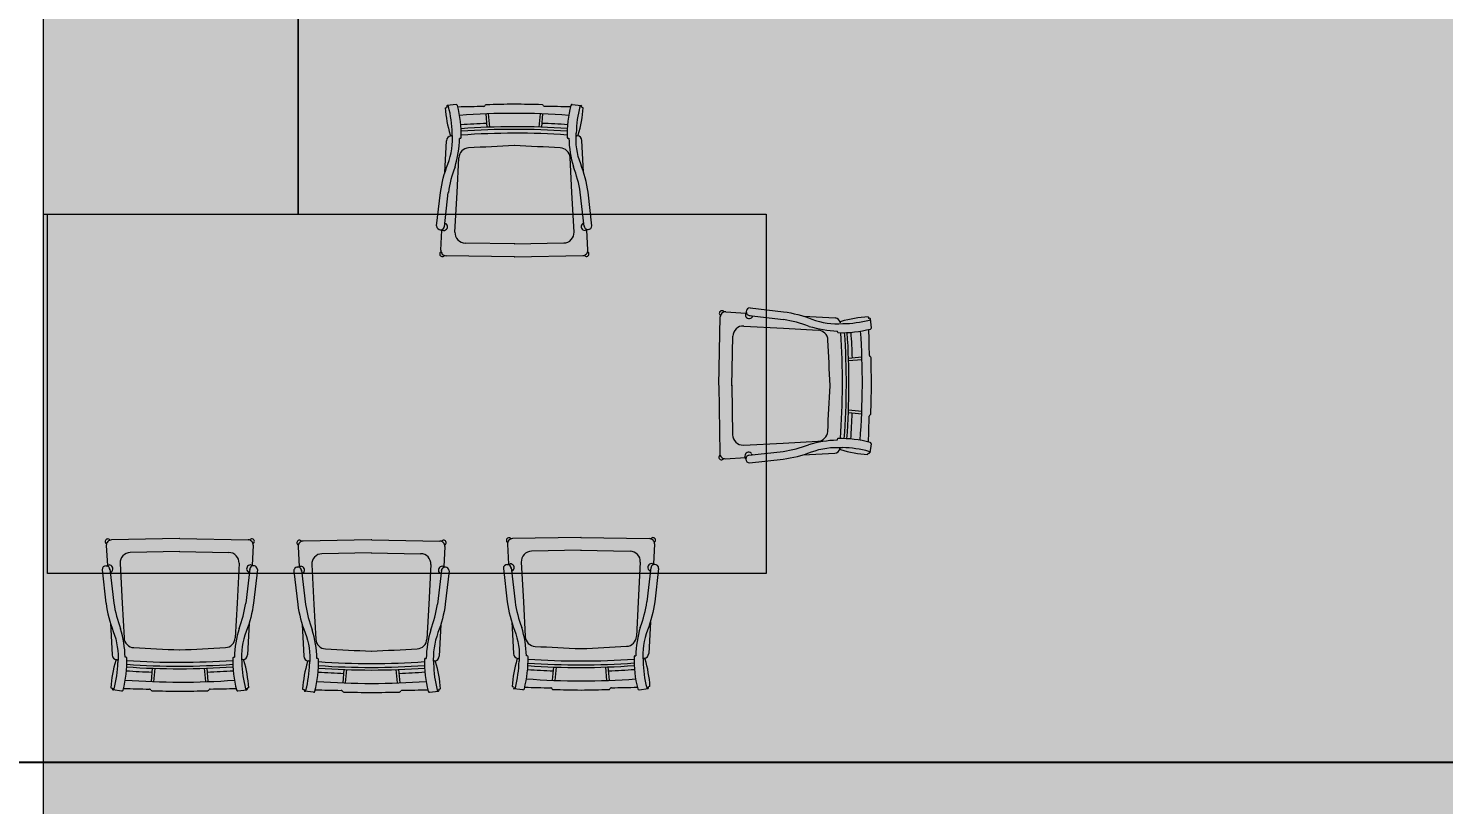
# Model space of a CAD drawing. Header units: millimetres. Extents: x 475616349 to 476941521, y 4620115302 to 4621446928.
# Drawn here: x 476497240 to 476500569, y 4620345194 to 4620347021 of the extents above; entities that cross this region are included whole.
import ezdxf

# ---------------------------------------------------------------- set-up
doc = ezdxf.new("R2010")
doc.units = ezdxf.units.MM
doc.header["$MEASUREMENT"] = 0
for name, color, linetype, lineweight in [('G-Anno-Nplt_Pen_No__151', 151, 'Continuous', 0), ('G-Anno-Nplt_Pen_No__4', 7, 'Continuous', 0), ('New_--------AVEJI_UDZRAVI_Pen_No__7', 7, 'Continuous', 0), ('New_0_Pen_No__7', 7, 'Continuous', 0)]:
    doc.layers.add(name, color=color, linetype=linetype, lineweight=lineweight)
doc.layers.add('zoma', color=7, linetype='Continuous')
doc.styles.add('GENERATED_STYLE_2', font='arial.ttf')
doc.dimstyles.new('GENERATED_STYLE__9', dxfattribs={"dimtxt": 100, "dimasz": 68.640772, "dimexe": 0.18, "dimexo": 900, "dimgap": 0.09, "dimtad": 1, "dimlfac": 0.001, "dimzin": 0, "dimdsep": 46, "dimtxsty": 'GENERATED_STYLE_2', "dimblk": 'ARROWHEAD_2', "dimblk1": 'ARROWHEAD_2', "dimblk2": 'ARROWHEAD_2', "dimcen": 0.09, "dimclrd": 7, "dimclre": 7, "dimclrt": 7, "dimadec": 0, "dimazin": 0, "dimtfac": 1, "dimtdec": 4, "dimtmove": 0, "dimatfit": 3, "dimfxl": 1, "dimtolj": 1, "dimtzin": 0, "dimarcsym": 0})

# ---------------------------------------------------------------- blocks, each defined once
blk = doc.blocks.new('ARROWHEAD_2')
at = {"color": 0, "linetype": 'Continuous', "lineweight": 0}
for p, q in [((-0.378, -0.655), (0.378, 0.655)), ((0, 0), (-1, 0))]:
    blk.add_line(p, q, dxfattribs=at)
blk = doc.blocks.new('*D3923')
at = {"layer": 'Defpoints', "color": 0, "linetype": 'Continuous', "transparency": 16777216}
for p in [(476467805.1, 4620355693.7), (476533682.1, 4620355693.7), (476467805.1, 4620340493.7)]:
    blk.add_point(p, dxfattribs=at)
at = {"layer": 'zoma', "color": 7, "linetype": 'Continuous', "lineweight": -2, "transparency": 16777216}
for p, q in [((476468705.1, 4620355693.7), (476533682.3, 4620355693.7)), ((476533682.1, 4620355625.1), (476533682.1, 4620348251.7)), ((476533682.1, 4620340562.4), (476533682.1, 4620347923.8)), ((476468705.1, 4620340493.7), (476533682.3, 4620340493.7))]:
    blk.add_line(p, q, dxfattribs=at)
at = {"layer": 'zoma', "color": 7, "linetype": 'Continuous', "lineweight": -2, "transparency": 16777216, "xscale": 68.64077230571034, "yscale": 68.64077230571034, "zscale": 68.64077230571034}
for p, rotation in [((476533682.1, 4620355693.7), 90), ((476533682.1, 4620340493.7), 270)]:
    blk.add_blockref('ARROWHEAD_2', p, dxfattribs=dict(at, rotation=rotation))
at = {"layer": 'zoma', "color": 7, "linetype": 'Continuous', "lineweight": 0, "transparency": 16777216, "insert": (476533682.1, 4620348087.8), "char_height": 100, "attachment_point": 5, "rotation": 90, "style": 'GENERATED_STYLE_2'}
blk.add_mtext('\\A1;15.20', dxfattribs=at)
blk = doc.blocks.new('*D3926')
at = {"layer": 'Defpoints', "color": 0, "linetype": 'Continuous', "transparency": 16777216}
for p in [(476467805.1, 4620345293.7), (476533022.8, 4620345293.7), (476531705.1, 4620345093.7)]:
    blk.add_point(p, dxfattribs=at)
at = {"layer": 'zoma', "color": 7, "linetype": 'Continuous', "lineweight": -2, "transparency": 16777216}
for p, q in [((476468705.1, 4620345293.7), (476533022.9, 4620345293.7)), ((476533022.8, 4620345225.1), (476533022.8, 4620345162.4)), ((476532605.1, 4620345093.7), (476533022.9, 4620345093.7)), ((476533022.8, 4620345093.7), (476533022.8, 4620344796.9))]:
    blk.add_line(p, q, dxfattribs=at)
at = {"layer": 'zoma', "color": 7, "linetype": 'Continuous', "lineweight": -2, "transparency": 16777216, "xscale": 68.64077230571034, "yscale": 68.64077230571034, "zscale": 68.64077230571034}
for p, rotation in [((476533022.8, 4620345293.7), 90), ((476533022.8, 4620345093.7), 270)]:
    blk.add_blockref('ARROWHEAD_2', p, dxfattribs=dict(at, rotation=rotation))
at = {"layer": 'zoma', "color": 7, "linetype": 'Continuous', "lineweight": 0, "transparency": 16777216, "insert": (476532893, 4620344796.9), "char_height": 100, "attachment_point": 5, "rotation": 90, "style": 'GENERATED_STYLE_2'}
blk.add_mtext('\\A1;0.20', dxfattribs=at)
blk = doc.blocks.new('*D3927')
at = {"layer": 'Defpoints', "color": 0, "linetype": 'Continuous', "transparency": 16777216}
for p in [(476467805.1, 4620347893.7), (476532893, 4620347893.7), (476467805.1, 4620345293.7)]:
    blk.add_point(p, dxfattribs=at)
at = {"layer": 'zoma', "color": 7, "linetype": 'Continuous', "lineweight": -2, "transparency": 16777216}
for p, q in [((476468705.1, 4620347893.7), (476532893.2, 4620347893.7)), ((476532893, 4620347825.1), (476532893, 4620346718.1)), ((476532893, 4620345362.4), (476532893, 4620346456.8)), ((476468705.1, 4620345293.7), (476532893.2, 4620345293.7))]:
    blk.add_line(p, q, dxfattribs=at)
at = {"layer": 'zoma', "color": 7, "linetype": 'Continuous', "lineweight": -2, "transparency": 16777216, "xscale": 68.64077230571034, "yscale": 68.64077230571034, "zscale": 68.64077230571034}
for p, rotation in [((476532893, 4620347893.7), 90), ((476532893, 4620345293.7), 270)]:
    blk.add_blockref('ARROWHEAD_2', p, dxfattribs=dict(at, rotation=rotation))
at = {"layer": 'zoma', "color": 7, "linetype": 'Continuous', "lineweight": 0, "transparency": 16777216, "insert": (476532893, 4620346587.4), "char_height": 100, "attachment_point": 5, "rotation": 90, "style": 'GENERATED_STYLE_2'}
blk.add_mtext('\\A1;2.60', dxfattribs=at)

msp = doc.modelspace()

# ---------------------------------------------------------------- hatches: boundary and pattern name
at = {"layer": 'G-Anno-Nplt_Pen_No__151', "linetype": 'Continuous', "lineweight": 0, "true_color": 0x1f2f3f}
msp.add_hatch(color=169, dxfattribs=at).paths.add_polyline_path([(476497275.084, 4620342063.269), (476500975.502, 4620342063.269), (476500975.502, 4620340763.276), (476503735.084, 4620340763.276), (476503735.084, 4620340948.643), (476504275.084, 4620340948.643), (476504275.084, 4620340763.276), (476506435.502, 4620340763.276), (476506435.502, 4620346243.417), (476506505.502, 4620346243.417), (476506505.502, 4620347493.269), (476506065.3, 4620347493.269), (476506065.3, 4620347893.269), (476503805.084, 4620347893.269), (476503735.084, 4620347893.269), (476503735.084, 4620348009.007), (476503735.084, 4620348383.194), (476497795.272, 4620348383.194), (476497795.272, 4620347983.194), (476497375.084, 4620347983.194), (476497375.084, 4620347823.269), (476497275.084, 4620347823.269)])

# ---------------------------------------------------------------- linework, layer by layer
at = {"layer": 'G-Anno-Nplt_Pen_No__4', "color": 7, "linetype": 'Continuous', "lineweight": 0, "flags": 128}
msp.add_lwpolyline([(476497275.084, 4620342063.269), (476500975.502, 4620342063.269), (476500975.502, 4620340763.276), (476503735.084, 4620340763.276), (476503735.084, 4620340948.643), (476504275.084, 4620340948.643), (476504275.084, 4620340763.276), (476506435.502, 4620340763.276), (476506435.502, 4620346243.417), (476506505.502, 4620346243.417), (476506505.502, 4620347493.269), (476506065.3, 4620347493.269), (476506065.3, 4620347893.269), (476503805.084, 4620347893.269), (476503735.084, 4620347893.269), (476503735.084, 4620348009.007), (476503735.084, 4620348383.194), (476497795.272, 4620348383.194), (476497795.272, 4620347983.194), (476497375.084, 4620347983.194), (476497375.084, 4620347823.269), (476497275.084, 4620347823.269)], close=True, dxfattribs=at)
at = {"layer": 'New_--------AVEJI_UDZRAVI_Pen_No__7', "color": 7, "linetype": 'Continuous', "lineweight": 0}
for points in [[(476497275.077, 4620347783.194), (476497275.077, 4620346583.194), (476497875.077, 4620346583.194), (476497875.077, 4620347983.194)], [(476497275.084, 4620347783.193), (476497275.084, 4620346583.193), (476497875.084, 4620346583.194), (476497875.084, 4620347983.194)]]:
    msp.add_lwpolyline(points, dxfattribs=at)
at = {"layer": 'New_0_Pen_No__7', "color": 7, "linetype": 'Continuous', "lineweight": 0}
for p, q in [((476498220.672, 4620346833.349), (476498224.348, 4620346834.286)), ((476498224.274, 4620346834.577), (476498224.348, 4620346834.286)), ((476498246.102, 4620346841.052), (476498224.945, 4620346838.529)), ((476498314.834, 4620346839.424), (476498313.571, 4620346837.798)), ((476498450.53, 4620346839.573), (476498451.796, 4620346837.95)), ((476498519.258, 4620346841.353), (476498540.42, 4620346838.877)), ((476498541.1, 4620346834.926), (476498541.027, 4620346834.635)), ((476498544.705, 4620346833.706), (476498541.027, 4620346834.635)), ((476498315.746, 4620346818.891), (476498318.634, 4620346787.606)), ((476498321.831, 4620346819.201), (476498324.727, 4620346787.825)), ((476498443.578, 4620346819.335), (476498440.75, 4620346787.953)), ((476498449.663, 4620346819.038), (476498446.843, 4620346787.747)), ((476498256.314, 4620346761.483), (476498254.28, 4620346761.468)), ((476498509.222, 4620346761.762), (476498511.255, 4620346761.751)), ((476498219.842, 4620346681.546), (476498223.683, 4620346756.089)), ((476498545.869, 4620346681.905), (476498541.864, 4620346756.44)), ((476498248.308, 4620346634.242), (476498252.521, 4620346716.002)), ((476498518.363, 4620346634.54), (476498513.97, 4620346716.29)), ((476498218.523, 4620346553.571), (476498227.794, 4620346634.219)), ((476498243.491, 4620346540.768), (476498248.308, 4620346634.242)), ((476498523.385, 4620346541.077), (476498518.363, 4620346634.54)), ((476498547.47, 4620346553.933), (476498538.022, 4620346634.561)), ((476498223.76, 4620346559.372), (476498222.658, 4620346560.289)), ((476498542.221, 4620346559.723), (476498543.321, 4620346560.643)), ((476498210.398, 4620346498.256), (476498212.852, 4620346545.875)), ((476498555.717, 4620346498.637), (476498553.159, 4620346546.25)), ((476498384.003, 4620346513.251), (476498267.407, 4620346515.17)), ((476498382.934, 4620346513.25), (476498499.526, 4620346515.426)), ((476498382.541, 4620346482.821), (476498222.356, 4620346485.457)), ((476498383.609, 4620346482.822), (476498543.788, 4620346485.811)), ((476498863.925, 4620346181.128), (476498867.21, 4620346341.3)), ((476498880.057, 4620346353.206), (476498927.666, 4620346350.56)), ((476498935.339, 4620346344.857), (476499015.949, 4620346335.26)), ((476498941.119, 4620346339.597), (476498942.04, 4620346340.695)), ((476499063.308, 4620346343.019), (476499137.835, 4620346338.876)), ((476499215.106, 4620346341.575), (476499216.028, 4620346337.895)), ((476499216.319, 4620346337.968), (476499216.028, 4620346337.895)), ((476499222.706, 4620346316.113), (476499220.269, 4620346337.28)), ((476498894.349, 4620346179.542), (476498896.741, 4620346296.129)), ((476498922.435, 4620346319.941), (476499015.889, 4620346314.746)), ((476499015.889, 4620346314.746), (476499097.631, 4620346310.202)), ((476499143.096, 4620346306.224), (476499143.089, 4620346308.258)), ((476499200.263, 4620346246.56), (476499168.967, 4620346243.798)), ((476499200.549, 4620346240.474), (476499169.161, 4620346237.705)), ((476499220.799, 4620346247.389), (476499219.178, 4620346248.658)), ((476498863.922, 4620346180.059), (476498866.262, 4620346019.869)), ((476498894.352, 4620346180.61), (476498896.056, 4620346064.011)), ((476499199.868, 4620346112.644), (476499168.588, 4620346115.59)), ((476499200.189, 4620346118.727), (476499168.818, 4620346121.682)), ((476499220.399, 4620346111.693), (476499218.77, 4620346110.434)), ((476498921.61, 4620346040.048), (476499015.092, 4620346044.692)), ((476498934.368, 4620346015.911), (476499015.034, 4620346025.032)), ((476499015.092, 4620346044.692), (476499096.86, 4620346048.753)), ((476499142.35, 4620346053.317), (476499142.331, 4620346051.284)), ((476499221.9, 4620346042.959), (476499219.338, 4620346021.807)), ((476498879.039, 4620346007.888), (476498926.662, 4620346010.254)), ((476498940.18, 4620346021.137), (476498941.095, 4620346020.033)), ((476499062.346, 4620346016.994), (476499136.896, 4620346020.697)), ((476499214.15, 4620346017.543), (476499215.094, 4620346021.217)), ((476499215.384, 4620346021.142), (476499215.094, 4620346021.217)), ((476497423.54, 4620345803.953), (476497426.073, 4620345756.338)), ((476497595.657, 4620345819.674), (476497435.476, 4620345816.772)), ((476497596.725, 4620345819.675), (476497756.909, 4620345816.952)), ((476497768.86, 4620345804.146), (476497766.38, 4620345756.529)), ((476497874.417, 4620345800.969), (476497876.95, 4620345753.354)), ((476498046.534, 4620345816.69), (476497886.354, 4620345813.788)), ((476498047.603, 4620345816.691), (476498207.786, 4620345813.968)), ((476498219.737, 4620345801.162), (476498217.257, 4620345753.545)), ((476498367.097, 4620345806.937), (476498369.63, 4620345759.323)), ((476498539.214, 4620345822.659), (476498379.034, 4620345819.756)), ((476498539.873, 4620345792.23), (476498423.28, 4620345790.117)), ((476498538.804, 4620345792.23), (476498655.399, 4620345790.247)), ((476498540.283, 4620345822.659), (476498700.466, 4620345819.936)), ((476498712.417, 4620345807.131), (476498709.938, 4620345759.513)), ((476497455.849, 4620345761.495), (476497460.821, 4620345668.03)), ((476497596.315, 4620345789.246), (476497479.722, 4620345787.133)), ((476497595.246, 4620345789.245), (476497711.841, 4620345787.263)), ((476497735.743, 4620345761.652), (476497730.876, 4620345668.181)), ((476498047.192, 4620345786.262), (476497930.599, 4620345784.149)), ((476498046.123, 4620345786.261), (476498162.719, 4620345784.279)), ((476498399.407, 4620345764.48), (476498404.378, 4620345671.014)), ((476498679.301, 4620345764.636), (476498674.434, 4620345671.165)), ((476497431.757, 4620345748.652), (476497441.161, 4620345668.019)), ((476497437.003, 4620345742.859), (476497435.903, 4620345741.94)), ((476497760.704, 4620345748.836), (476497751.39, 4620345668.193)), ((476497755.465, 4620345743.037), (476497756.566, 4620345742.12)), ((476497882.634, 4620345745.668), (476497892.039, 4620345665.034)), ((476497887.881, 4620345739.875), (476497886.78, 4620345738.956)), ((476497906.726, 4620345758.511), (476497911.698, 4620345665.045)), ((476498186.62, 4620345758.668), (476498181.753, 4620345665.197)), ((476498211.582, 4620345745.852), (476498202.268, 4620345665.208)), ((476498206.342, 4620345740.053), (476498207.443, 4620345739.136)), ((476498375.314, 4620345751.636), (476498384.719, 4620345671.003)), ((476498380.561, 4620345745.843), (476498379.461, 4620345744.925)), ((476498704.262, 4620345751.821), (476498694.948, 4620345671.177)), ((476498699.022, 4620345746.022), (476498700.124, 4620345745.104)), ((476497460.821, 4620345668.03), (476497465.169, 4620345586.277)), ((476497730.876, 4620345668.181), (476497726.619, 4620345586.423)), ((476497911.698, 4620345665.045), (476497916.047, 4620345583.292)), ((476498181.753, 4620345665.197), (476498177.496, 4620345583.439)), ((476498404.378, 4620345671.014), (476498408.727, 4620345589.261)), ((476498674.434, 4620345671.165), (476498670.176, 4620345589.407)), ((476497433.289, 4620345620.679), (476497437.254, 4620345546.142)), ((476497759.316, 4620345620.862), (476497755.435, 4620345546.321)), ((476497884.166, 4620345617.695), (476497888.131, 4620345543.158)), ((476498210.193, 4620345617.877), (476498206.312, 4620345543.336)), ((476498376.846, 4620345623.663), (476498380.811, 4620345549.127)), ((476498702.874, 4620345623.846), (476498698.992, 4620345549.305)), ((476497469.893, 4620345540.803), (476497467.86, 4620345540.815)), ((476497722.801, 4620345540.944), (476497724.834, 4620345540.959)), ((476497920.77, 4620345537.819), (476497918.737, 4620345537.83)), ((476498173.679, 4620345537.96), (476498175.712, 4620345537.974)), ((476498413.451, 4620345543.787), (476498411.417, 4620345543.799)), ((476498666.359, 4620345543.929), (476498668.392, 4620345543.943)), ((476497529.421, 4620345483.494), (476497532.257, 4620345514.783)), ((476497535.506, 4620345483.193), (476497538.35, 4620345514.575)), ((476497657.253, 4620345483.262), (476497654.373, 4620345514.64)), ((476497663.337, 4620345483.569), (476497660.466, 4620345514.855)), ((476497980.298, 4620345480.51), (476497983.135, 4620345511.799)), ((476497986.383, 4620345480.209), (476497989.228, 4620345511.59)), ((476498108.13, 4620345480.277), (476498105.251, 4620345511.655)), ((476498114.215, 4620345480.585), (476498111.344, 4620345511.871)), ((476498472.979, 4620345486.478), (476498475.815, 4620345517.768)), ((476498479.063, 4620345486.178), (476498481.908, 4620345517.559)), ((476498600.811, 4620345486.246), (476498597.931, 4620345517.624)), ((476498606.895, 4620345486.553), (476498604.024, 4620345517.839)), ((476497434.371, 4620345468.878), (476497438.048, 4620345467.947)), ((476497437.975, 4620345467.656), (476497438.048, 4620345467.947)), ((476497459.814, 4620345461.217), (476497438.653, 4620345463.705)), ((476497528.543, 4620345462.959), (476497527.277, 4620345464.584)), ((476497664.239, 4620345463.035), (476497665.502, 4620345464.661)), ((476497732.969, 4620345461.37), (476497754.128, 4620345463.881)), ((476497758.404, 4620345469.06), (476497754.727, 4620345468.125)), ((476497754.801, 4620345467.833), (476497754.727, 4620345468.125)), ((476497885.248, 4620345465.894), (476497888.926, 4620345464.963)), ((476497888.852, 4620345464.672), (476497888.926, 4620345464.963)), ((476497910.691, 4620345458.233), (476497889.53, 4620345460.72)), ((476497979.42, 4620345459.975), (476497978.155, 4620345461.599)), ((476498115.116, 4620345460.051), (476498116.38, 4620345461.677)), ((476498183.847, 4620345458.386), (476498205.005, 4620345460.897)), ((476498209.281, 4620345466.075), (476498205.605, 4620345465.14)), ((476498205.679, 4620345464.849), (476498205.605, 4620345465.14)), ((476498377.929, 4620345471.862), (476498381.606, 4620345470.931)), ((476498381.532, 4620345470.64), (476498381.606, 4620345470.931)), ((476498403.372, 4620345464.201), (476498382.211, 4620345466.689)), ((476498472.1, 4620345465.944), (476498470.835, 4620345467.568)), ((476498607.796, 4620345466.02), (476498609.06, 4620345467.645)), ((476498676.527, 4620345464.354), (476498697.685, 4620345466.866)), ((476498701.962, 4620345472.044), (476498698.285, 4620345471.109)), ((476498698.359, 4620345470.818), (476498698.285, 4620345471.109))]:
    msp.add_line(p, q, dxfattribs=at)
for points in [[(476498209.465, 4620346634.199, -0.05838097), (476498226.526, 4620346700.908, 0.11288216), (476498236.949, 4620346773.715)], [(476498556.351, 4620346634.582, 0.05838097), (476498539.143, 4620346701.252, -0.11288216), (476498528.559, 4620346774.036)], [(476498208.998, 4620346546.492), (476498211.32, 4620346546.163, -0.08130171), (476498216.665, 4620346544.491)], [(476498557.011, 4620346546.876), (476498554.689, 4620346546.541, 0.08130171), (476498549.348, 4620346544.858)], [(476498928.299, 4620346354.41), (476498927.96, 4620346352.09, -0.08130171), (476498926.267, 4620346346.752)], [(476499016.003, 4620346353.588, -0.05838097), (476499082.642, 4620346336.257, 0.11288216), (476499155.406, 4620346325.539)], [(476499014.98, 4620346006.704, 0.05838097), (476499081.72, 4620346023.641, -0.11288216), (476499154.546, 4620346033.93)], [(476498927.272, 4620346006.399), (476498926.947, 4620346008.722, 0.08130171), (476498925.285, 4620346014.07)], [(476498365.778, 4620345758.699), (476498368.1, 4620345759.032, 0.08130171), (476498373.441, 4620345760.713)], [(476498713.791, 4620345758.894), (476498711.469, 4620345759.225, -0.08130171), (476498706.125, 4620345760.899)], [(476497422.22, 4620345755.715), (476497424.542, 4620345756.048, 0.08130171), (476497429.884, 4620345757.728)], [(476497770.233, 4620345755.91), (476497767.911, 4620345756.24, -0.08130171), (476497762.567, 4620345757.915)], [(476497873.098, 4620345752.73), (476497875.419, 4620345753.064, 0.08130171), (476497880.761, 4620345754.744)], [(476498221.11, 4620345752.925), (476498218.788, 4620345753.256, -0.08130171), (476498213.445, 4620345754.931)], [(476497422.833, 4620345668.008, 0.05838097), (476497440.005, 4620345601.328, -0.11288216), (476497450.549, 4620345528.539)], [(476497769.719, 4620345668.203, -0.05838097), (476497752.622, 4620345601.503, 0.11288216), (476497742.159, 4620345528.702)], [(476497873.71, 4620345665.024, 0.05838097), (476497890.882, 4620345598.344, -0.11288216), (476497901.426, 4620345525.555)], [(476498220.596, 4620345665.219, -0.05838097), (476498203.499, 4620345598.519, 0.11288216), (476498193.036, 4620345525.718)], [(476498366.391, 4620345670.993, 0.05838097), (476498383.562, 4620345604.313, -0.11288216), (476498394.107, 4620345531.523)], [(476498713.276, 4620345671.187, -0.05838097), (476498696.179, 4620345604.488, 0.11288216), (476498685.717, 4620345531.687)]]:
    msp.add_lwpolyline(points, format="xyb", dxfattribs=at)
for points in [[(476498200.381, 4620346555.656), (476498209.41, 4620346634.199)], [(476498565.608, 4620346556.059), (476498556.406, 4620346634.582)], [(476498937.498, 4620346362.99), (476499016.003, 4620346353.644)], [(476498936.42, 4620345997.765), (476499014.98, 4620346006.649)], [(476497413.618, 4620345746.536), (476497422.778, 4620345668.008)], [(476497778.845, 4620345746.741), (476497769.774, 4620345668.203)], [(476497864.496, 4620345743.552), (476497873.655, 4620345665.024)], [(476498229.723, 4620345743.757), (476498220.652, 4620345665.219)], [(476498357.176, 4620345749.521), (476498366.335, 4620345670.993)], [(476498722.403, 4620345749.725), (476498713.332, 4620345671.187)]]:
    msp.add_lwpolyline(points, dxfattribs=at)
msp.add_lwpolyline([(476497285.077, 4620346583.194), (476498975.315, 4620346583.194), (476498975.315, 4620345737.734), (476497285.077, 4620345737.734)], close=True, dxfattribs=at)
for centre, radius, start, end in [((476498498.012, 4620346850.062), 277.843, 183.448595, 196.847163), ((476498226.867, 4620346836.169), 3.044, 129.159029, 211.547852), ((476498225.306, 4620346835.507), 3.044, 14.411438, 96.800236), ((476497957.974, 4620346766.811), 279.06, 1.4176, 14.411438), ((476498246.463, 4620346838.03), 3.044, 14.411438, 96.800229), ((476497979.131, 4620346769.334), 279.06, 358.754786, 14.411438), ((476498834.838, 4620323622.01), 23220.515, 91.2920778, 91.4424421), ((476498311.167, 4620346839.664), 3.044, 271.292068, 322.168643), ((476498317.238, 4620346837.557), 3.044, 91.262899, 142.168643), ((476498828.952, 4620323625.725), 23220.515, 91.1012312, 91.2629055), ((476497987.579, 4620323624.798), 23220.515, 88.8633857, 89.0250594), ((476498448.13, 4620346837.701), 3.044, 37.957651, 88.863386), ((476498454.196, 4620346839.822), 3.044, 217.957591, 268.834211), ((476497981.702, 4620323621.07), 23220.515, 88.6838464, 88.8342112), ((476498786.386, 4620346770.223), 279.06, 165.714843, 181.371524), ((476498518.904, 4620346838.33), 3.044, 83.326044, 165.714843), ((476498807.548, 4620346767.747), 279.06, 165.714843, 178.708712), ((476498267.329, 4620346849.807), 277.843, 343.279139, 356.677683), ((476498540.066, 4620346835.854), 3.044, 83.326048, 165.714843), ((476498538.503, 4620346836.512), 3.044, 328.578438, 50.967233), ((476498382.978, 4620345065.302), 1755.051, 85.815151, 94.203831), ((476498384.672, 4620345033.798), 1764.182, 92.172535, 94.145759), ((476498384.672, 4620345033.798), 1764.182, 85.980533, 87.953755), ((476498235.841, 4620346755.463), 12.174, 98.199914, 177.050351), ((476498235.006, 4620346770.419), 3.044, 196.847163, 273.135669), ((476499502.76, 4620323628.735), 23173.34, 93.1302802, 93.1356591), ((476497990.369, 4620346769.17), 264.024, 343.539015, 358.328334), ((476498256.3, 4620346763.309), 1.826, 270.430593, 358.754786), ((476498384.672, 4620345033.798), 1755.051, 85.980533, 94.145759), ((476498384.672, 4620345033.798), 1748.964, 85.974592, 94.151696), ((476498384.672, 4620345033.798), 1739.833, 85.957385, 94.168899), ((476498509.231, 4620346763.588), 1.826, 181.371524, 269.69569), ((476498775.149, 4620346770.035), 264.024, 181.797946, 196.587287), ((476497313.763, 4620323626.323), 23173.34, 86.9906218, 86.9960041), ((476498530.509, 4620346770.745), 3.044, 266.990622, 343.279139), ((476498529.707, 4620346755.786), 12.174, 3.075937, 81.926372), ((476498276.837, 4620346714.749), 24.348, 93.040761, 177.050351), ((476499503.193, 4620323628.743), 23142.905, 92.7745708, 93.0407614), ((476497314.189, 4620323626.331), 23142.905, 87.0855284, 87.3517165), ((476498489.656, 4620346714.984), 24.348, 3.075937, 87.085528), ((476498502.683, 4620346594.745), 277.599, 158.97173, 171.824802), ((476498263.221, 4620346594.481), 277.599, 8.301466, 21.154536), ((476498216.541, 4620346553.682), 9.192, 270.774772, 38.246101), ((476498220.444, 4620346561.781), 1.085, 199.923373, 284.262494), ((476498221.253, 4620346558.601), 2.196, 50.238292, 104.262524), ((476498549.452, 4620346554.049), 9.192, 141.880206, 269.351518), ((476498544.729, 4620346558.957), 2.196, 75.863786, 129.887986), ((476498545.531, 4620346562.14), 1.085, 255.863763, 340.202931), ((476498209.573, 4620346555.666), 9.192, 180.063166, 0.063166), ((476498267.808, 4620346539.515), 24.348, 177.050351, 269.057132), ((476498499.072, 4620346539.77), 24.348, 271.069158, 3.075937), ((476498556.416, 4620346556.048), 9.192, 180.063166, 0.063166), ((476498213.66, 4620346489.318), 6.087, 118.576231, 327.531254), ((476498222.556, 4620346497.63), 12.174, 177.050351, 269.057132), ((476498543.561, 4620346497.983), 12.174, 271.069161, 3.075937), ((476498552.475, 4620346489.692), 6.087, 212.595061, 61.550041), ((476498383.041, 4620346513.252), 30.436, 269.057145, 271.069175), ((476498383.068, 4620346488.9), 6.087, 269.057145, 271.069175), ((476498937.47, 4620346353.798), 9.192, 89.830993, 269.830993), ((476498871.107, 4620346349.98), 6.087, 28.3441, 237.299098), ((476498879.382, 4620346341.051), 12.174, 86.818206, 178.824961), ((476498935.458, 4620346346.839), 9.192, 180.542598, 308.013951), ((476498940.358, 4620346342.107), 2.196, 320.006114, 14.030384), ((476498943.541, 4620346342.902), 1.085, 109.691188, 194.030384), ((476498975.361, 4620346060.533), 277.599, 68.73959, 81.592659), ((476499137.159, 4620346326.721), 12.174, 7.967745, 86.81821), ((476499152.119, 4620346327.495), 3.044, 106.615034, 182.903527), ((476476005.488, 4620345153.511), 23173.34, 2.8981647, 2.9035266), ((476499230.695, 4620346064.169), 277.843, 93.216448, 106.615034), ((476499149.633, 4620346604.539), 279.06, 271.18544, 284.179295), ((476499217.901, 4620346335.368), 3.044, 38.926897, 121.31568), ((476499217.245, 4620346336.932), 3.044, 284.179295, 6.568079), ((476498921.084, 4620346295.63), 24.348, 86.81821, 178.824961), ((476499151.86, 4620346572.136), 264.024, 253.306859, 268.096195), ((476499096.28, 4620346285.891), 24.348, 2.808606, 86.81821), ((476499144.922, 4620346306.231), 1.826, 180.198458, 268.522626), ((476499152.07, 4620346583.373), 279.06, 268.52263, 284.179295), ((476497414.905, 4620346184.867), 1739.833, 355.725255, 3.936739), ((476497414.905, 4620346184.867), 1748.964, 355.74246, 3.919542), ((476497414.905, 4620346184.867), 1755.051, 355.748377, 3.913626), ((476497414.905, 4620346184.867), 1764.182, 1.940363, 3.913626), ((476497446.416, 4620346186.434), 1755.051, 355.582996, 3.971684), ((476476001.469, 4620345821.461), 23220.515, 1.0599419, 1.2102902), ((476499219.682, 4620346315.765), 3.044, 284.179291, 6.568079), ((476476005.494, 4620345153.084), 23142.905, 2.5424297, 2.8086056), ((476499221.055, 4620346251.054), 3.044, 181.059942, 231.936495), ((476499218.923, 4620346244.993), 3.044, 1.030758, 51.93649), ((476476005.208, 4620345827.331), 23220.515, 0.8691066, 1.0307585), ((476498870.002, 4620346180.575), 6.087, 178.824961, 180.837028), ((476498894.354, 4620346180.503), 30.436, 178.824961, 180.837028), ((476476011.951, 4620347342.08), 23142.905, 356.8533622, 357.1195615), ((476476007.69, 4620346668.701), 23220.515, 358.6312092, 358.7929343), ((476497414.905, 4620346184.867), 1764.182, 355.748377, 357.721613), ((476476003.986, 4620346674.593), 23220.515, 358.4517082, 358.6020768), ((476499220.633, 4620346108.026), 3.044, 127.725468, 178.602077), ((476499218.537, 4620346114.101), 3.044, 307.725468, 358.631264), ((476498920.402, 4620346064.366), 24.348, 180.837028, 272.843782), ((476499095.652, 4620346073.072), 24.348, 272.843782, 356.853362), ((476498976.068, 4620346299.994), 277.599, 278.069337, 290.9224), ((476499149.546, 4620345787.358), 264.024, 91.565794, 106.355142), ((476499136.292, 4620346032.856), 12.174, 272.843782, 351.694227), ((476499144.176, 4620346053.3), 1.826, 91.139361, 179.463522), ((476499149.689, 4620345776.121), 279.06, 75.482695, 91.139361), ((476499151.247, 4620346031.994), 3.044, 176.758466, 253.046963), ((476476011.945, 4620347342.507), 23173.34, 356.7584664, 356.7638299), ((476499231.375, 4620346294.851), 277.843, 253.046963, 266.445541), ((476499147.127, 4620345754.969), 279.06, 75.482695, 88.476548), ((476499216.317, 4620346022.173), 3.044, 353.093924, 75.482695), ((476499218.879, 4620346043.325), 3.044, 353.093924, 75.482695), ((476498870.107, 4620346011.167), 6.087, 122.362873, 331.317927), ((476498878.435, 4620346020.047), 12.174, 180.837028, 272.843782), ((476498934.476, 4620346013.928), 9.192, 51.64804, 179.119363), ((476498936.447, 4620346006.957), 9.192, 89.830997, 269.830993), ((476498939.404, 4620346018.632), 2.196, 345.631604, 39.655867), ((476498942.583, 4620346017.817), 1.085, 165.631604, 249.970785), ((476499216.982, 4620346023.733), 3.044, 238.346297, 320.735084), ((476497426.787, 4620345812.896), 6.087, 32.564003, 241.518986), ((476497435.697, 4620345804.6), 12.174, 91.038112, 183.044911), ((476497596.208, 4620345789.244), 30.436, 89.026092, 91.038119), ((476497596.194, 4620345813.596), 6.087, 89.02594, 91.037969), ((476497756.702, 4620345804.78), 12.174, 357.019327, 89.026085), ((476497765.602, 4620345813.086), 6.087, 298.545174, 147.500223), ((476497877.665, 4620345809.912), 6.087, 32.564001, 241.519036), ((476497886.574, 4620345801.615), 12.174, 91.038116, 183.044911), ((476498047.085, 4620345786.26), 30.436, 89.026092, 91.038119), ((476498047.072, 4620345810.612), 6.087, 89.02594, 91.037969), ((476498207.579, 4620345801.795), 12.174, 357.019327, 89.026085), ((476498216.48, 4620345810.102), 6.087, 298.545168, 147.500223), ((476498370.345, 4620345815.88), 6.087, 32.564001, 241.518986), ((476498379.255, 4620345807.584), 12.174, 91.038116, 183.044911), ((476498539.766, 4620345792.228), 30.436, 89.026092, 91.038119), ((476498539.752, 4620345816.58), 6.087, 89.026191, 91.038218), ((476498700.259, 4620345807.764), 12.174, 357.019327, 89.026085), ((476498709.16, 4620345816.07), 6.087, 298.545168, 147.500223), ((476497480.163, 4620345762.789), 24.348, 91.038116, 183.044911), ((476497711.427, 4620345762.918), 24.348, 357.019327, 89.026085), ((476497931.04, 4620345759.804), 24.348, 91.038116, 183.044911), ((476498162.305, 4620345759.934), 24.348, 357.019327, 89.026085), ((476498373.332, 4620345751.521), 9.192, 321.849153, 89.320472), ((476498423.721, 4620345765.773), 24.348, 91.038112, 183.044911), ((476498654.985, 4620345765.903), 24.348, 357.019327, 89.026085), ((476498706.244, 4620345751.708), 9.192, 90.743726, 218.215073), ((476498713.211, 4620345749.72), 9.192, 0.032129, 180.032075), ((476497422.81, 4620345746.542), 9.192, 0.032075, 180.032075), ((476497429.775, 4620345748.537), 9.192, 321.849153, 89.320472), ((476497433.692, 4620345740.445), 1.085, 75.832732, 160.171915), ((476497434.495, 4620345743.626), 2.196, 255.832726, 309.856953), ((476497762.687, 4620345748.724), 9.192, 90.743726, 218.215075), ((476497757.972, 4620345743.808), 2.196, 230.207213, 284.231453), ((476497758.778, 4620345740.627), 1.085, 19.89234, 104.231467), ((476497769.653, 4620345746.736), 9.192, 0.032075, 180.032129), ((476497873.688, 4620345743.557), 9.192, 0.032075, 180.032129), ((476497880.652, 4620345745.553), 9.192, 321.849153, 89.320472), ((476497884.569, 4620345737.46), 1.085, 75.832729, 160.171915), ((476497885.373, 4620345740.642), 2.196, 255.832742, 309.856966), ((476498213.564, 4620345745.739), 9.192, 90.743726, 218.215073), ((476498208.849, 4620345740.823), 2.196, 230.20721, 284.231463), ((476498209.656, 4620345737.642), 1.085, 19.892282, 104.231457), ((476498220.531, 4620345743.752), 9.192, 0.032129, 180.032075), ((476498366.368, 4620345749.526), 9.192, 0.032129, 180.032075), ((476498377.25, 4620345743.429), 1.085, 75.832752, 160.171858), ((476498378.053, 4620345746.611), 2.196, 255.832726, 309.856953), ((476498701.529, 4620345746.792), 2.196, 230.207276, 284.23148), ((476498702.336, 4620345743.611), 1.085, 19.892282, 104.23148), ((476497715.985, 4620345707.95), 277.599, 188.270434, 201.123487), ((476497476.522, 4620345707.816), 277.599, 338.9407, 351.793777), ((476498166.862, 4620345704.966), 277.599, 188.270434, 201.123487), ((476497927.4, 4620345704.832), 277.599, 338.9407, 351.793777), ((476498659.542, 4620345710.934), 277.599, 188.270434, 201.123487), ((476498420.08, 4620345710.8), 277.599, 338.9407, 351.793777), ((476497203.961, 4620345532.674), 264.024, 1.766895, 16.556217), ((476497988.742, 4620345533.114), 264.024, 163.50796, 178.297284), ((476497654.839, 4620345529.69), 264.024, 1.766895, 16.556217), ((476498439.619, 4620345530.129), 264.024, 163.50796, 178.297284), ((476498147.519, 4620345535.658), 264.024, 1.766895, 16.556217), ((476498932.3, 4620345536.098), 264.024, 163.50796, 178.297284), ((476497489.484, 4620345587.57), 24.348, 183.044911, 267.054482), ((476498677.461, 4620368675.583), 23142.905, 267.0544823, 267.3206715), ((476496488.457, 4620368674.357), 23142.905, 272.7435267, 273.0097158), ((476497702.303, 4620345587.689), 24.348, 273.009716, 357.019327), ((476497940.361, 4620345584.586), 24.348, 183.044911, 267.054482), ((476499128.339, 4620368672.599), 23142.905, 267.0544823, 267.3206749), ((476496939.334, 4620368671.372), 23142.905, 272.7435267, 273.0097158), ((476498153.181, 4620345584.705), 24.348, 273.009716, 357.019327), ((476498433.041, 4620345590.554), 24.348, 183.044911, 267.054482), ((476499621.019, 4620368678.567), 23142.905, 267.0544823, 267.3206749), ((476497432.014, 4620368677.341), 23142.905, 272.7435267, 273.0097158), ((476498645.861, 4620345590.673), 24.348, 273.009716, 357.019327), ((476497711.738, 4620345452.626), 277.843, 163.248099, 176.646649), ((476497449.411, 4620345546.789), 12.174, 183.044911, 261.895327), ((476497171.563, 4620345534.979), 279.06, 345.683773, 358.677667), ((476497448.601, 4620345531.831), 3.044, 86.959573, 163.248099), ((476498677.893, 4620368675.59), 23173.34, 266.9595626, 266.9649449), ((476497192.724, 4620345532.491), 279.06, 345.683773, 1.340479), ((476497469.882, 4620345538.977), 1.826, 1.340479, 89.664622), ((476497595.379, 4620347268.699), 1739.833, 265.92634, 274.13786), ((476497999.979, 4620345532.943), 279.06, 178.723742, 194.380412), ((476497722.814, 4620345539.118), 1.826, 90.399569, 178.723687), ((476496488.886, 4620368674.364), 23173.34, 273.099242, 273.1046208), ((476498021.137, 4620345535.455), 279.06, 181.386554, 194.380412), ((476497744.104, 4620345531.997), 3.044, 16.816108, 93.104628), ((476497743.277, 4620345546.954), 12.174, 278.168868, 357.019327), ((476497481.055, 4620345452.497), 277.843, 3.417558, 16.816108), ((476498162.615, 4620345449.642), 277.843, 163.248099, 176.646649), ((476497900.288, 4620345543.805), 12.174, 183.044911, 261.895327), ((476497899.478, 4620345528.847), 3.044, 86.959583, 163.248099), ((476499128.77, 4620368672.606), 23173.34, 266.9595626, 266.9649449), ((476497643.601, 4620345529.507), 279.06, 345.683773, 1.340479), ((476497920.76, 4620345535.992), 1.826, 1.340479, 89.664629), ((476498046.257, 4620347265.715), 1739.833, 265.92634, 274.13786), ((476498450.857, 4620345529.959), 279.06, 178.723742, 194.380412), ((476498173.691, 4620345536.134), 1.826, 90.399559, 178.723742), ((476496939.763, 4620368671.38), 23173.34, 273.099242, 273.1046208), ((476498194.981, 4620345529.012), 3.044, 16.816165, 93.104621), ((476498194.154, 4620345543.969), 12.174, 278.168868, 357.019327), ((476497931.933, 4620345449.513), 277.843, 3.417558, 16.816108), ((476498655.296, 4620345455.61), 277.843, 163.248099, 176.646649), ((476498392.968, 4620345549.773), 12.174, 183.044911, 261.895327), ((476498115.121, 4620345537.963), 279.06, 345.683773, 358.677667), ((476498392.158, 4620345534.815), 3.044, 86.959566, 163.248099), ((476499621.441, 4620368678.575), 23173.34, 266.9595865, 266.9649688), ((476498136.282, 4620345535.476), 279.06, 345.683773, 1.340479), ((476498413.44, 4620345541.961), 1.826, 1.340424, 89.664643), ((476498538.937, 4620347271.683), 1748.964, 265.943547, 274.120651), ((476498538.937, 4620347271.683), 1739.833, 265.92634, 274.13786), ((476498943.537, 4620345535.928), 279.06, 178.723742, 194.380412), ((476498666.372, 4620345542.103), 1.826, 90.399555, 178.723742), ((476497432.444, 4620368677.349), 23173.34, 273.099242, 273.1046208), ((476498964.695, 4620345538.439), 279.06, 181.386554, 194.380412), ((476498687.661, 4620345534.981), 3.044, 16.816108, 93.104624), ((476498686.835, 4620345549.938), 12.174, 278.168868, 357.019327), ((476498424.613, 4620345455.481), 277.843, 3.417558, 16.816108), ((476497595.379, 4620347268.699), 1764.182, 265.949488, 267.92271), ((476497595.379, 4620347268.699), 1755.051, 265.949488, 274.114713), ((476497595.379, 4620347268.699), 1748.964, 265.943547, 274.120651), ((476497595.379, 4620347268.699), 1764.182, 272.141489, 274.114713), ((476497622.441, 4620345531.995), 279.06, 345.683773, 358.677667), ((476498046.257, 4620347265.715), 1764.182, 265.949488, 267.92271), ((476498046.257, 4620347265.715), 1755.051, 265.949488, 274.114713), ((476498046.257, 4620347265.715), 1748.964, 265.943547, 274.120651), ((476498046.257, 4620347265.715), 1764.182, 272.141489, 274.114713), ((476498472.015, 4620345532.471), 279.06, 181.386554, 194.380412), ((476498538.937, 4620347271.683), 1764.182, 265.949488, 267.92271), ((476498538.937, 4620347271.683), 1755.051, 265.949488, 274.114713), ((476498538.937, 4620347271.683), 1764.182, 272.141489, 274.114713), ((476497440.571, 4620345466.068), 3.044, 148.547439, 230.936185), ((476497439.008, 4620345466.727), 3.044, 263.295006, 345.683773), ((476497460.169, 4620345464.24), 3.044, 263.295006, 345.683773), ((476498009.951, 4620368681.205), 23220.515, 268.6528019, 268.8031645), ((476497597.056, 4620347237.194), 1755.051, 265.784106, 274.172789), ((476497524.876, 4620345462.713), 3.044, 37.92655, 88.803161), ((476497530.944, 4620345464.83), 3.044, 217.92655, 268.832342), ((476498004.072, 4620368677.481), 23220.515, 268.832339, 268.9940114), ((476497162.698, 4620368677.009), 23220.515, 271.0701856, 271.2318611), ((476497661.836, 4620345464.904), 3.044, 271.231868, 322.137637), ((476497667.905, 4620345462.793), 3.044, 91.261047, 142.137637), ((476497156.815, 4620368680.727), 23220.515, 271.2610333, 271.4113963), ((476497732.611, 4620345464.392), 3.044, 194.380412, 276.769201), ((476497753.769, 4620345466.904), 3.044, 194.380412, 276.769191), ((476497752.207, 4620345466.242), 3.044, 309.128019, 31.516764), ((476497891.448, 4620345463.084), 3.044, 148.547378, 230.936185), ((476497889.886, 4620345463.743), 3.044, 263.29501, 345.683829), ((476497911.047, 4620345461.255), 3.044, 263.295006, 345.683773), ((476498460.829, 4620368678.221), 23220.515, 268.6528019, 268.8031645), ((476498047.933, 4620347234.21), 1755.051, 265.784106, 274.172789), ((476497975.754, 4620345459.729), 3.044, 37.926612, 88.803175), ((476497981.821, 4620345461.846), 3.044, 217.926612, 268.832336), ((476498112.713, 4620345461.919), 3.044, 271.231861, 322.137637), ((476498118.783, 4620345459.809), 3.044, 91.261026, 142.137575), ((476497607.692, 4620368677.743), 23220.515, 271.2610333, 271.4113963), ((476498183.488, 4620345461.408), 3.044, 194.380412, 276.769195), ((476498204.646, 4620345463.92), 3.044, 194.380412, 276.769191), ((476498203.084, 4620345463.258), 3.044, 309.128019, 31.516764), ((476498384.129, 4620345469.052), 3.044, 148.547437, 230.936185), ((476498382.566, 4620345469.712), 3.044, 263.295006, 345.683773), ((476498403.727, 4620345467.224), 3.044, 263.295006, 345.683773), ((476498953.509, 4620368684.189), 23220.515, 268.6528019, 268.8031645), ((476498540.614, 4620347240.178), 1755.051, 265.784106, 274.172789), ((476498468.434, 4620345465.697), 3.044, 37.92655, 88.803154), ((476498474.501, 4620345467.814), 3.044, 217.926612, 268.832336), ((476498947.629, 4620368680.465), 23220.515, 268.832339, 268.9940148), ((476498106.256, 4620368679.994), 23220.515, 271.0701856, 271.2318611), ((476498605.394, 4620345467.888), 3.044, 271.231861, 322.137637), ((476498611.463, 4620345465.777), 3.044, 91.26104, 142.137637), ((476498100.373, 4620368683.712), 23220.515, 271.2610333, 271.4113963), ((476498676.168, 4620345467.377), 3.044, 194.380412, 276.769201), ((476498697.326, 4620345469.888), 3.044, 194.380411, 276.769205), ((476498695.765, 4620345469.227), 3.044, 309.128019, 31.516764), ((476498454.949, 4620368674.496), 23220.515, 268.832339, 268.9940114), ((476497613.576, 4620368674.025), 23220.515, 271.0701856, 271.2318611)]:
    msp.add_arc(centre, radius, start, end, dxfattribs=at)

# ---------------------------------------------------------------- dimensions: what is measured, and where the dimension line sits
at = {"layer": 'zoma', "color": 142, "linetype": 'Continuous', "lineweight": 0}
for base, p1, p2, picture, middle in [((476533682.101, 4620355693.723), (476467805.077, 4620340493.723), (476467805.077, 4620355693.723), '*D3923', (476533682.101, 4620348087.781)), ((476532892.973, 4620347893.723), (476467805.077, 4620345293.723), (476467805.077, 4620347893.723), '*D3927', (476532892.973, 4620346587.43)), ((476533022.769, 4620345293.723), (476531705.084, 4620345093.721), (476467805.077, 4620345293.723), '*D3926', (476532892.973, 4620344796.873))]:
    dim = msp.add_linear_dim(base=base, p1=p1, p2=p2, angle=90, dimstyle='GENERATED_STYLE__9', dxfattribs=at)
    dim.commit()
    dim.dimension.update_dxf_attribs({"geometry": picture, "text_midpoint": middle, "dimtype": 160, "text_rotation": 90})

doc.saveas('drawing.dxf')
